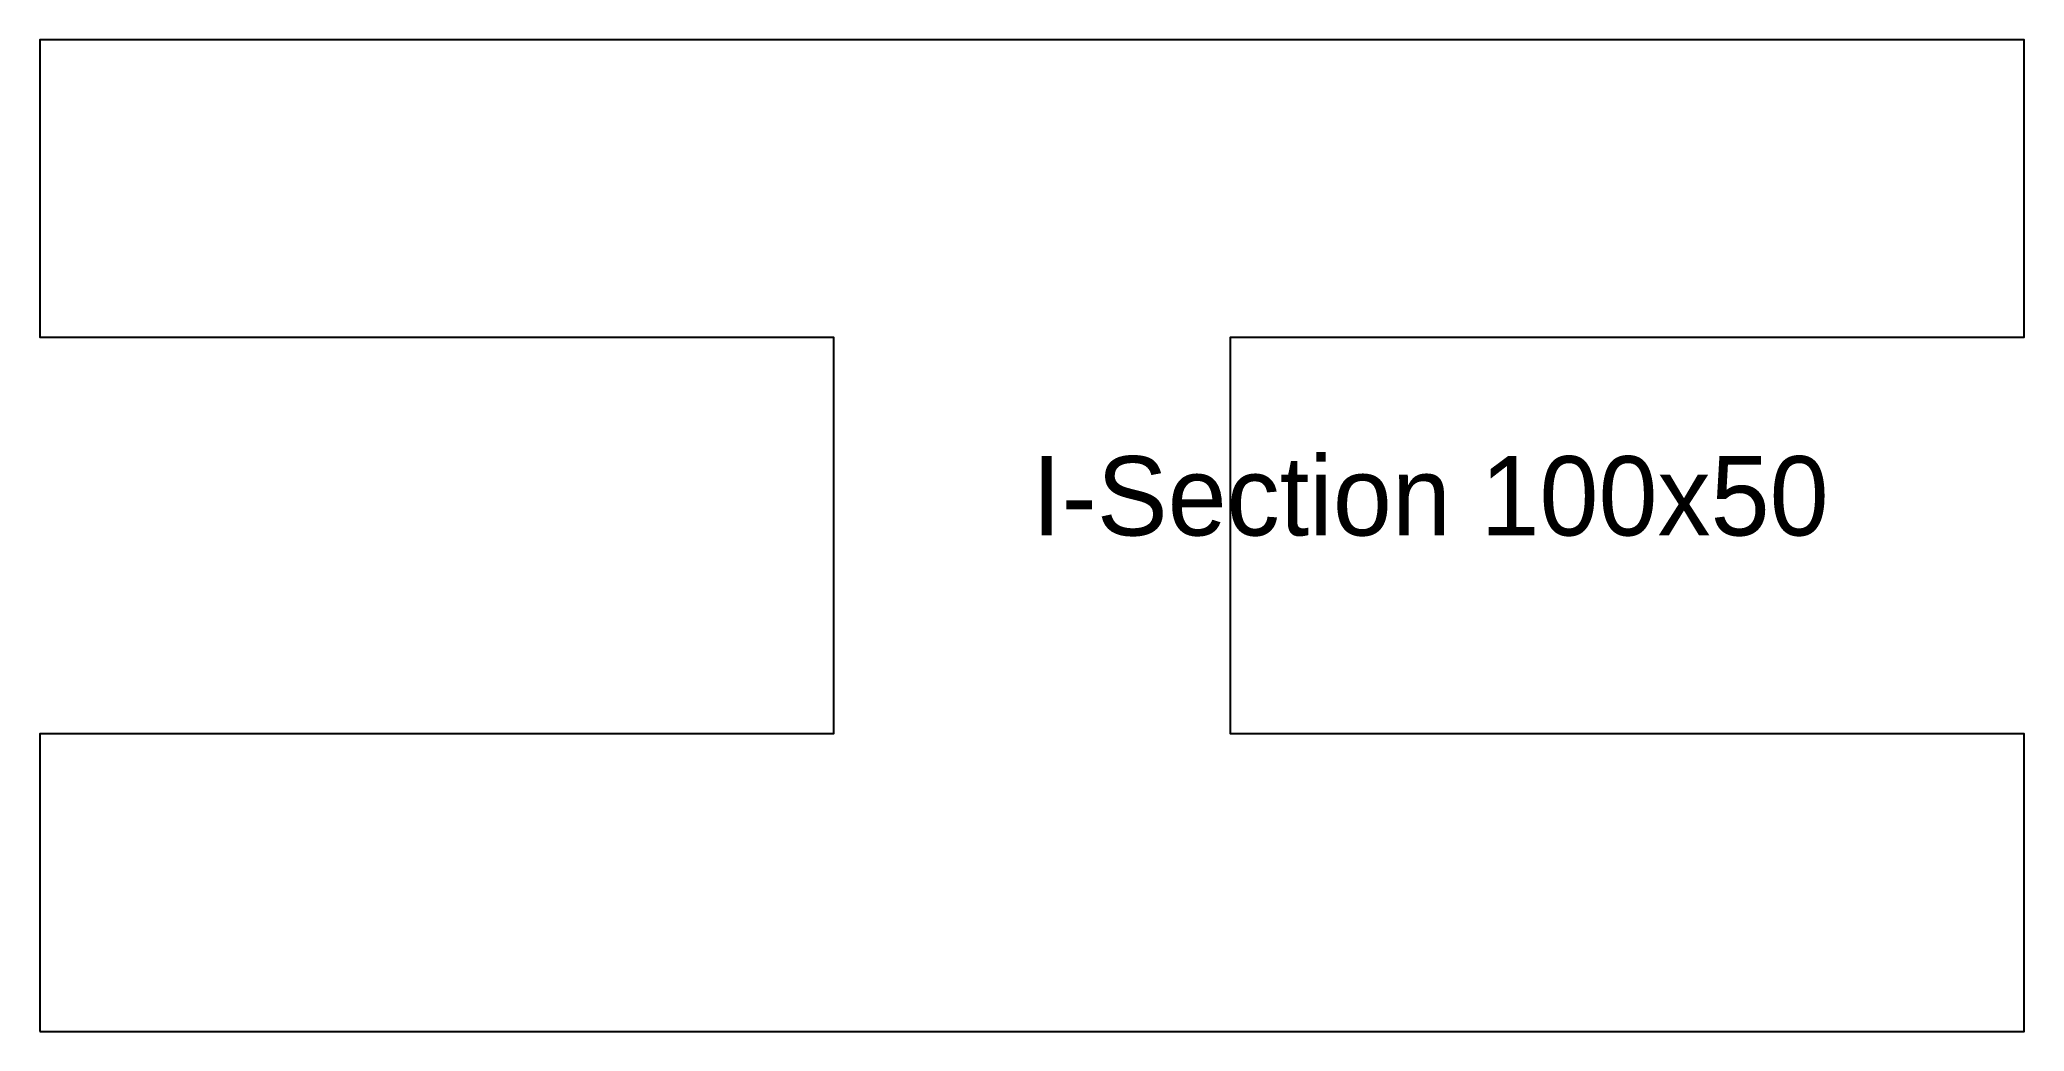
# Model space of a CAD drawing. Header units: metres. Extents: x 0 to 100, y 0 to 50.
import ezdxf

# ---------------------------------------------------------------- set-up
doc = ezdxf.new("R2010")
doc.units = ezdxf.units.M

msp = doc.modelspace()

# ---------------------------------------------------------------- linework, layer by layer
msp.add_lwpolyline([(0, 0), (100, 0), (100, 15), (60, 15), (60, 35), (100, 35), (100, 50), (0, 50), (0, 35), (40, 35), (40, 15), (0, 15)], close=True)

# ---------------------------------------------------------------- texts
at = {"layer": 'TEXT'}
msp.add_text('I-Section 100x50', height=4, dxfattribs=at).set_placement((50, 25))

doc.saveas('drawing.dxf')
